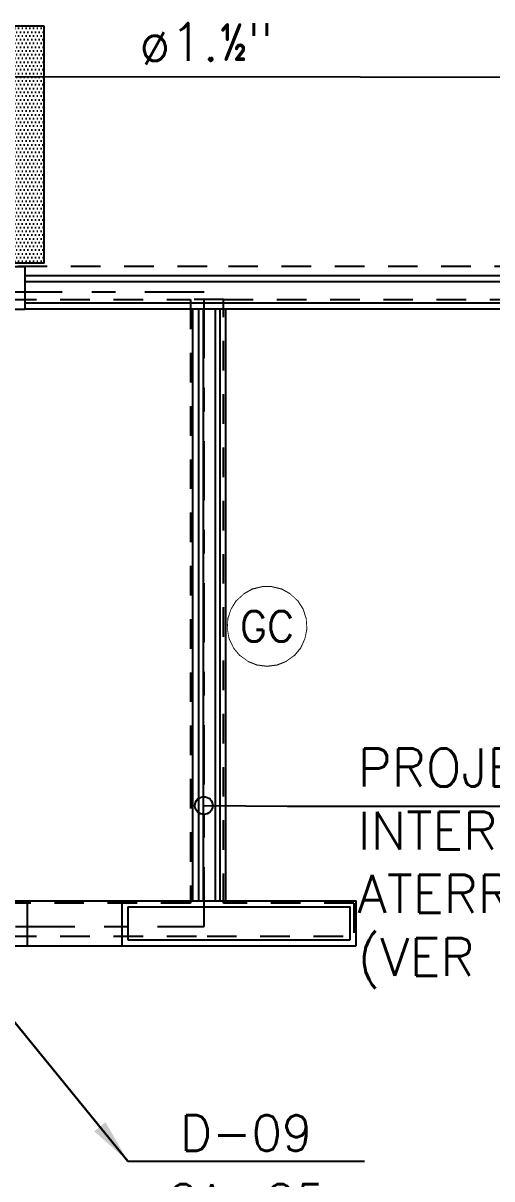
# Model space of a CAD drawing. Header units: millimetres. Extents: x 188.6 to 263.2, y 40.1 to 120.1.
# Drawn here: x 233.366 to 235.347, y 65.275 to 70.158 of the extents above; entities that cross this region are included whole.
import ezdxf
from ezdxf.enums import TextEntityAlignment as Align

# ---------------------------------------------------------------- set-up
doc = ezdxf.new("R2010")
doc.units = ezdxf.units.MM
doc.set_wipeout_variables(frame=1)
for name, pattern in [('ACAD_ISO14W100', [24, 12, -3, 0, -3, 0, -3, 0, -3]), ('DASHDOT2', [0.5, 0.25, -0.125, 0, -0.125]), ('HIDDEN2', [0.1875, 0.125, -0.0625])]:
    doc.linetypes.add(name, pattern=pattern)
for name, color, linetype in [('ARQ', 8, 'Continuous'), ('ESTR-VIGAS', 11, 'HIDDEN2'), ('ESTRUTURA', 7, 'Continuous'), ('EXTINTORES', 2, 'Continuous'), ('INC-TEXTO', 7, 'Continuous'), ('NORMO-AF', 2, 'Continuous'), ('SPDA-COL', 7, 'Continuous'), ('SPDA-MALHA', 162, 'ACAD_ISO14W100'), ('SPDA-TXT', 7, 'Continuous'), ('SPK-TEXTO', 7, 'Continuous'), ('SPK-TUBO-TETO', 12, 'Continuous')]:
    doc.layers.add(name, color=color, linetype=linetype)
doc.styles.add('60-50', font='romans.shx', dxfattribs={"height": 0.08})
doc.styles.add('60-75', font='romans.shx', dxfattribs={"height": 0.12})
doc.styles.add('ROMANS', font='ROMANS.SHX', dxfattribs={"height": 0.15})
doc.dimstyles.new('BOLAS75', dxfattribs={"dimtxt": 0.12, "dimasz": 0.075, "dimexe": 0.18, "dimexo": 0.06, "dimgap": 0.08, "dimtad": 0, "dimzin": 4, "dimdsep": 46, "dimtxsty": '60-75', "dimblk": 'ORIGIN', "dimcen": 0.09, "dimse1": 1, "dimse2": 1, "dimclrd": 244, "dimclrt": 7, "dimadec": 0, "dimazin": 0, "dimtfac": 1.8, "dimtix": 1, "dimtmove": 2, "dimatfit": 3, "dimldrblk": 'ORIGIN', "dimfxl": 0.18, "dimtvp": 2, "dimtolj": 1, "dimtzin": 4, "dimarcsym": 0})
doc.dimstyles.new('IND75', dxfattribs={"dimtxt": 0.15, "dimasz": 0.1875, "dimexe": 0.15, "dimexo": 0, "dimgap": 0.1, "dimtad": 1, "dimzin": 10, "dimdsep": 46, "dimtxsty": '60-75', "dimcen": 0, "dimclrd": 256, "dimclre": 1, "dimclrt": 256, "dimadec": 0, "dimazin": 0, "dimtfac": 1, "dimtix": 1, "dimtmove": 2, "dimatfit": 3, "dimfxl": 0.15, "dimtolj": 1, "dimtzin": 6, "dimarcsym": 0})

# ---------------------------------------------------------------- blocks, each defined once
blk = doc.blocks.new('_Origin')
at = {"layer": 'NORMO-AF', "color": 0, "lineweight": -2}
blk.add_line((0, 0), (-1, 0), dxfattribs=at)
blk.add_circle((0, 0), 0.5, dxfattribs=at)
blk = doc.blocks.new('ESTR-TP-29.09.2016')
at = {"layer": 'ESTR-VIGAS'}
for p, q in [((28.12, 6.9252), (28.12, 6.9252)), ((28.12, 6.9252), (28.12, 6.9252)), ((28.26, 6.9252), (28.26, 6.9252)), ((28.26, 6.9252), (28.26, 6.9252)), ((28.81, 6.7852), (28.81, 6.7852)), ((28.81, 6.7852), (28.81, 6.7852))]:
    blk.add_line(p, q, dxfattribs=at)
for points in [[(28.19, 9.6152), (27.12, 9.6152)], [(32.455, 9.6152), (28.19, 9.6152)], [(27.12, 9.4752), (28.12, 9.4752)], [(28.12, 9.4752), (28.12, 6.9252)], [(28.26, 9.4752), (28.12, 9.4752)], [(28.26, 9.4752), (33.11, 9.4752)], [(28.26, 6.9252), (28.26, 9.4752)], [(28.12, 6.9252), (27.12, 6.9252)], [(28.81, 6.9252), (28.26, 6.9252)], [(28.81, 6.9252), (28.81, 6.7852)], [(27.12, 6.7852), (28.19, 6.7852)], [(28.19, 6.7852), (28.81, 6.7852)]]:
    blk.add_lwpolyline(points, dxfattribs=at)
blk = doc.blocks.new('indicação extintor')
h = blk.add_hatch()
h.set_pattern_fill('DOTS', color=50, scale=0.01)
h.paths.add_polyline_path([(0.5, 1), (-0.5, 1), (-0.5, 0), (0.5, 0)])
h.paths.add_polyline_path([(0.35, 0.85), (0.35, 0.15), (-0.35, 0.15), (-0.35, 0.85)], flags=16)
h = blk.add_hatch()
h.set_pattern_fill('DOTS', color=244, scale=0.01)
h.paths.add_polyline_path([(0.35, 0.85), (-0.35, 0.85), (-0.35, 0.15), (0.35, 0.15)])
at = {"color": 244}
for p, q in [((0.35, 0.85), (-0.35, 0.85)), ((-0.35, 0.85), (-0.35, 0.15)), ((0.35, 0.15), (0.35, 0.85)), ((-0.35, 0.15), (0.35, 0.15))]:
    blk.add_line(p, q, dxfattribs=at)
blk.add_lwpolyline([(-0.5, 0), (0.5, 0), (0.5, 1), (-0.5, 1)], close=True, dxfattribs=at)
blk = doc.blocks.new('INDU')
at = {"color": 7}
blk.add_line((-0.005, 0), (0.005, 0), dxfattribs=at)
at = {"style": 'ROMANS'}
for tag, p in [('TQ-01', (0, 0.001189)), ('100', (0, -0.001718))]:
    blk.add_attdef(tag, text='', height=0.0015, dxfattribs=at).set_placement(p, align=Align.MIDDLE)
blk = doc.blocks.new('INC-OBJETO')
at = {"color": 0}
blk.add_lwpolyline([(0, 0.002084), (-0.000518, 0.002019), (-0.001004, 0.001827), (-0.001427, 0.001519), (-0.00176, 0.001117), (-0.001982, 0.000644), (-0.00208, 0.000131), (-0.002047, -0.000391), (-0.001886, -0.000887), (-0.001606, -0.001329), (-0.001225, -0.001686), (-0.000767, -0.001938), (-0.000261, -0.002068), (0.000261, -0.002068), (0.000767, -0.001938), (0.001225, -0.001686), (0.001606, -0.001329), (0.001886, -0.000887), (0.002047, -0.000391), (0.00208, 0.000131), (0.001982, 0.000644), (0.00176, 0.001117), (0.001427, 0.001519), (0.001004, 0.001827), (0.000518, 0.002019)], close=True, dxfattribs=at)
blk.add_wipeout([(0, 0.002084), (-0.000518, 0.002019), (-0.001004, 0.001827), (-0.001427, 0.001519), (-0.00176, 0.001117), (-0.001982, 0.000644), (-0.00208, 0.000131), (-0.002047, -0.000391), (-0.001886, -0.000887), (-0.001606, -0.001329), (-0.001225, -0.001686), (-0.000767, -0.001938), (-0.000261, -0.002068), (0.000261, -0.002068), (0.000767, -0.001938), (0.001225, -0.001686), (0.001606, -0.001329), (0.001886, -0.000887), (0.002047, -0.000391), (0.00208, 0.000131), (0.001982, 0.000644), (0.00176, 0.001117), (0.001427, 0.001519), (0.001004, 0.001827), (0.000518, 0.002019)], dxfattribs=at)
at = {"color": 0, "style": 'ROMANS', "width": 1.285725}
blk.add_attdef('OBJETO', text='', height=0.0016, dxfattribs=at).set_placement((-0.001786, -0.00083), (0.001643, -0.00083), align=Align.FIT)

msp = doc.modelspace()

# ---------------------------------------------------------------- linework, layer by layer
at = {"layer": 'ARQ'}
for p, q in [((232.2034, 69.1296), (233.3729, 69.1296)), ((232.2034, 69.1296), (233.3729, 69.1296)), ((233.3729, 69.1296), (233.3729, 68.9496)), ((233.3729, 69.1296), (233.3729, 68.9496)), ((251.5879, 69.0896), (233.3729, 69.0896)), ((251.5879, 69.0896), (233.3729, 69.0896)), ((251.5879, 69.0646), (233.3729, 69.0646)), ((236.6782, 69.0646), (233.3729, 69.0646)), ((251.5879, 69.0646), (233.3729, 69.0646)), ((236.6782, 69.0646), (233.3729, 69.0646)), ((233.0829, 68.9496), (233.3729, 68.9496)), ((233.0829, 68.9496), (233.3729, 68.9496)), ((251.5879, 68.9746), (233.3729, 68.9746)), ((251.5879, 68.9746), (233.3729, 68.9746)), ((251.5879, 68.9496), (233.3729, 68.9496)), ((251.5879, 68.9496), (233.3729, 68.9496)), ((234.0829, 66.4496), (234.0829, 68.9496)), ((234.0829, 66.4496), (234.0829, 68.9496)), ((234.1079, 66.4496), (234.1079, 68.9496)), ((234.1079, 66.4496), (234.1079, 68.9496)), ((234.1285, 66.4496), (234.1285, 68.9496)), ((234.1285, 66.4496), (234.1285, 68.9496)), ((234.1785, 66.4496), (234.1785, 68.9496)), ((234.1785, 66.4496), (234.1785, 68.9496)), ((234.1979, 66.4496), (234.1979, 68.9496)), ((234.1979, 66.4496), (234.1979, 68.9496)), ((234.2229, 66.4496), (234.2229, 68.9496)), ((234.2229, 66.4496), (234.2229, 68.9496)), ((233.0829, 66.4496), (233.3829, 66.4496)), ((233.0829, 66.4496), (233.3829, 66.4496)), ((233.3829, 66.4496), (233.3829, 66.2596)), ((233.3829, 66.4496), (233.7829, 66.4496)), ((233.3829, 66.4496), (233.3829, 66.2596)), ((233.3829, 66.4496), (233.7829, 66.4496)), ((233.7829, 66.4496), (233.7829, 66.2596)), ((233.7829, 66.4496), (234.7729, 66.4496)), ((233.7829, 66.4496), (233.7829, 66.2596)), ((233.7829, 66.4496), (234.7729, 66.4496)), ((233.8079, 66.4246), (234.7479, 66.4246)), ((233.8079, 66.4246), (233.8079, 66.2846)), ((233.8079, 66.4246), (234.7479, 66.4246)), ((233.8079, 66.4246), (233.8079, 66.2846)), ((234.7479, 66.2846), (234.7479, 66.4246)), ((234.7479, 66.2846), (234.7479, 66.4246)), ((234.7729, 66.2596), (234.7729, 66.4496)), ((234.7729, 66.2596), (234.7729, 66.4496)), ((233.0579, 66.2596), (233.3829, 66.2596)), ((233.0579, 66.2596), (233.3829, 66.2596)), ((233.3829, 66.2596), (233.7829, 66.2596)), ((233.3829, 66.2596), (233.7829, 66.2596)), ((233.7829, 66.2596), (234.7729, 66.2596)), ((233.7829, 66.2596), (234.7729, 66.2596)), ((233.8079, 66.2846), (234.7479, 66.2846)), ((233.8079, 66.2846), (234.7479, 66.2846))]:
    msp.add_line(p, q, dxfattribs=at)
at = {"layer": 'SPDA-MALHA', "linetype": 'DASHDOT2'}
for p, q in [((234.1306, 69.0204), (232.9716, 69.0204)), ((234.1306, 66.3416), (234.1306, 69.0204)), ((223.734, 66.3416), (234.1306, 66.3416))]:
    msp.add_line(p, q, dxfattribs=at)
at = {"layer": 'SPK-TUBO-TETO'}
msp.add_lwpolyline([(250.8833, 69.9219), (215.4762, 69.9378)], dxfattribs=at)

# ---------------------------------------------------------------- block references
at = {"layer": 'ESTRUTURA'}
msp.add_blockref('ESTR-TP-29.09.2016', (205.9531, 59.5144), dxfattribs=at)
at = {"layer": 'EXTINTORES', "linetype": 'DASHDOT2', "rotation": 180}
msp.add_blockref('indicação extintor', (232.9546, 70.1446), dxfattribs=at)
at = {"layer": 'SPDA-COL'}
ref = msp.add_blockref('INDU', (234.3087, 65.35), dxfattribs=dict(at, xscale=100, yscale=100, zscale=100))
ref.add_attrib('100', 'CA-25', dxfattribs={"layer": '0', "height": 0.15, "style": 'ROMANS'}).set_placement((234.3087, 65.1782, 0.9), align=Align.MIDDLE)
ref.add_attrib('TQ-01', 'D-09', dxfattribs={"layer": '0', "height": 0.15, "style": 'ROMANS'}).set_placement((234.3087, 65.4689, 0.9), align=Align.MIDDLE)

# ---------------------------------------------------------------- texts
at = {"layer": 'SPDA-TXT', "insert": (234.7796, 67.0924), "char_height": 0.16, "width": 3.9833, "attachment_point": 1, "style": '60-50'}
msp.add_mtext('PROJEÇÃO DA ESTRUTURA INTERLIGADA PARA\\PATERRAMENTO DO PÁRA-RAIO\\P(VER ESQUEMA VERTICAL)', dxfattribs=at)
at = {"layer": 'SPK-TEXTO', "style": '60-75'}
msp.add_text('ø1.½"', height=0.16, dxfattribs=at).set_placement((233.8572, 69.9975))

# ---------------------------------------------------------------- leaders
at = {"layer": 'SPDA-COL'}
for points in [[(233.8087, 65.35), (232.9868, 66.3566)], [(232.9868, 66.3566), (233.8087, 65.35)]]:
    msp.add_leader(points, dimstyle='IND75', dxfattribs=at)
at = {"layer": 'SPDA-TXT'}
msp.add_leader([(234.1294, 66.8518), (234.4814, 66.8489), (238.0091, 66.8489)], dimstyle='BOLAS75', override={"dimgap": 0.04}, dxfattribs=at)

# ---------------------------------------------------------------- next in the draw order: block references
at = {"layer": 'INC-TEXTO'}
ref = msp.add_blockref('INC-OBJETO', (234.3967, 67.6093), dxfattribs=dict(at, xscale=80, yscale=80, zscale=80, rotation=180))
ref.add_attrib('OBJETO', 'GC', dxfattribs={"layer": '0', "height": 0.128, "style": 'ROMANS'}).set_placement((234.3967, 67.6093), align=Align.MIDDLE_CENTER)

doc.saveas('drawing.dxf')
